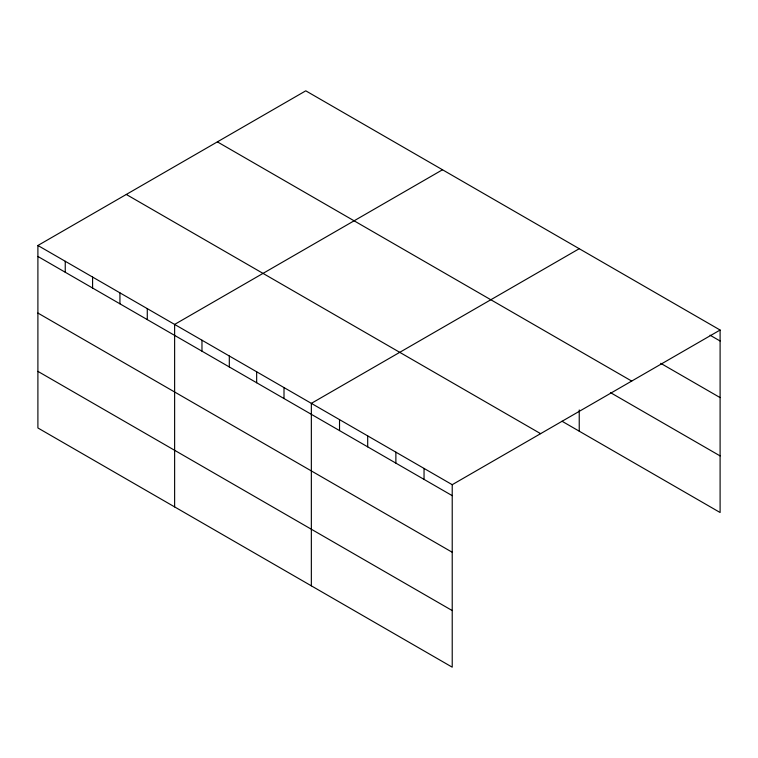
<?xml version="1.0" encoding="UTF-8"?>
<svg xmlns="http://www.w3.org/2000/svg" width="758" height="758" viewBox="0 0 758 758"><rect width="100%" height="100%" fill="white"/><g stroke="black" fill="none" stroke-linecap="round" stroke-linejoin="round"><path stroke-width="1.14" d="M37.9 245.488L452.223 484.694L452.223 667.173L37.9 427.967L37.9 245.488L305.777 90.827L720.1 330.033L720.1 512.512L562.019 421.24M442.511 169.764L174.624 324.424L174.624 506.903M579.235 248.709L311.349 403.37L311.349 585.839M452.223 484.694L720.1 330.033M710.038 335.188L720.1 340.996M660.73 363.328L720.1 397.599M217.385 141.869L631.698 381.075M610.427 392.587L720.1 455.909M126.302 194.455L540.615 433.661M37.9 256.46L452.223 495.656M37.9 313.054L452.223 552.26M37.9 371.363L452.223 610.569M579.235 409.955L579.235 431.179M424.044 468.425L424.044 479.397M395.875 452.166L395.875 463.129M367.696 435.897L367.696 446.86M339.527 419.629L339.527 430.601M284.004 387.575L284.004 398.547M256.659 371.79L256.659 382.752M229.314 356.004L229.314 366.967M201.969 340.219L201.969 351.181M147.279 308.639L147.279 319.601M119.935 292.853L119.935 303.816M92.59 277.068L92.59 288.031M65.245 261.283L65.245 272.245"/></g></svg>
